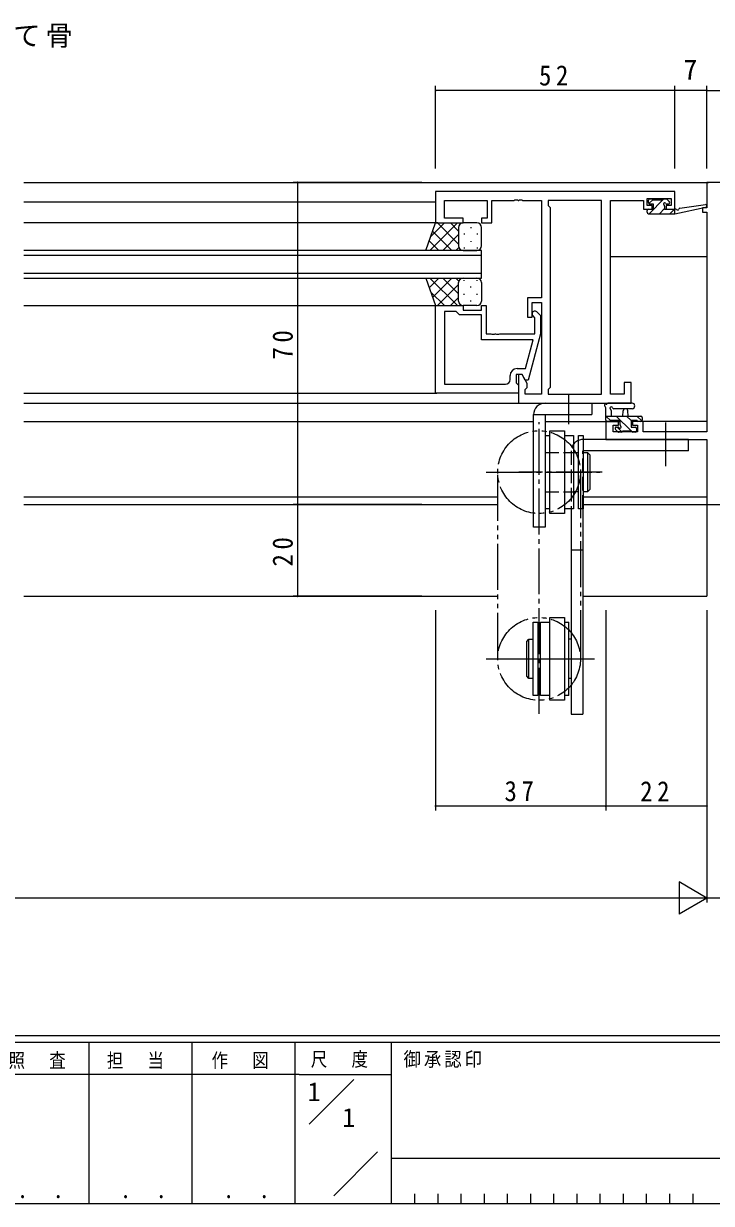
# Model space of a CAD drawing. Units: millimetres on the paper. Extents: x -397 to 397, y -282 to 282.
# Drawn here: x 129.5 to 279.1, y -282.1 to -25.6 of the extents above; entities that cross this region are included whole.
import ezdxf
from ezdxf.enums import TextEntityAlignment as Align

# ---------------------------------------------------------------- set-up
doc = ezdxf.new("R2010")
doc.units = ezdxf.units.MM
for name, pattern in [('USER2', [13, 10, -1, 1, -1]), ('USER3', [15, 10, -1, 1, -1, 1, -1]), ('USER4', [4, 3, -1]), ('USER5', [1.01, 0.01, -1])]:
    doc.linetypes.add(name, pattern=pattern)
for name, color, linetype, lineweight in [('0-1_YKK_ZWAK', 7, 'Continuous', 18), ('0-3_YKK_11', 7, 'Continuous', 18), ('0-4_YKK_12', 2, 'Continuous', 18), ('0-5_YKK_13', 4, 'Continuous', 18), ('0-6_YKK_D', 6, 'Continuous', 18)]:
    doc.layers.add(name, color=color, linetype=linetype, lineweight=lineweight)
doc.layers.add('0-2_USER1', color=7, linetype='Continuous')
doc.styles.add('ＭＳ ゴシック', font='')
doc.styles.get('ＭＳ ゴシック').set_extended_font_data('MS Gothic')

msp = doc.modelspace()

# ---------------------------------------------------------------- linework, layer by layer
at = {"layer": '0-1_YKK_ZWAK'}
for p, q in [((376.092, -245.7), (-393.908, -245.7)), ((338.292, -247.1), (-393.908, -247.1)), ((143.692, -247.1), (143.692, -282.1)), ((166.092, -247.1), (166.092, -282.1)), ((188.492, -247.1), (188.492, -282.1)), ((209.492, -247.1), (209.492, -282.1)), ((189.476, -254.099), (121.292, -254.099)), ((189.476, -254.099), (209.492, -254.099)), ((191.662, -264.836), (201.355, -255.143)), ((196.964, -280.445), (206.488, -270.921)), ((209.492, -272.3), (310.291, -272.3)), ((-393.908, -282.1), (338.292, -282.1)), ((214.532, -280), (214.532, -282.1)), ((219.572, -280), (219.572, -282.1)), ((224.612, -280), (224.612, -282.1)), ((229.652, -280), (229.652, -282.1)), ((234.692, -280), (234.692, -282.1)), ((239.732, -280), (239.732, -282.1)), ((244.772, -280), (244.772, -282.1)), ((249.812, -280), (249.812, -282.1)), ((254.852, -280), (254.852, -282.1)), ((259.892, -280), (259.892, -282.1)), ((264.932, -280), (264.932, -282.1)), ((269.972, -280), (269.972, -282.1)), ((275.012, -280), (275.012, -282.1))]:
    msp.add_line(p, q, dxfattribs=at)
at = {"layer": '0-3_YKK_11'}
for p, q in [((278.12, -60.1), (278.12, -65.6)), ((308.12, -60.1), (278.12, -60.1)), ((219.12, -62.1), (219.12, -68.9)), ((271.12, -62.1), (219.12, -62.1)), ((221.05, -64.03), (230.32, -64.03)), ((221.05, -67.9), (221.05, -64.03)), ((230.32, -64.03), (230.32, -67.9)), ((231.32, -64.03), (236.162, -64.03)), ((231.32, -68.9), (231.32, -64.03)), ((236.162, -64.03), (236.345, -63.91)), ((236.345, -63.91), (236.895, -63.91)), ((236.895, -63.91), (237.078, -64.03)), ((237.078, -64.03), (237.162, -64.03)), ((237.162, -64.03), (237.345, -63.91)), ((237.345, -63.91), (237.895, -63.91)), ((237.895, -63.91), (238.078, -64.03)), ((238.078, -64.03), (242.12, -64.03)), ((242.12, -64.03), (242.12, -85.2)), ((243.62, -64.03), (243.62, -65.1)), ((255.19, -64.03), (243.62, -64.03)), ((255.19, -106.17), (255.19, -64.03)), ((255.19, -106.17), (255.19, -64.03)), ((257.12, -64.03), (264.32, -64.03)), ((257.12, -106.17), (257.12, -64.03)), ((264.32, -64.03), (264.32, -64.83)), ((265.12, -63.6), (270.32, -63.6)), ((265.12, -65.1), (265.12, -63.6)), ((270.32, -63.6), (270.32, -65.1)), ((271.12, -65.9), (271.12, -62.1)), ((243.62, -65.1), (244.05, -65.53)), ((244.05, -65.53), (244.05, -104.67)), ((264.32, -64.83), (264.32, -65.9)), ((264.32, -65.9), (266.22, -65.9)), ((266.22, -65.1), (265.12, -65.1)), ((266.22, -65.9), (266.22, -65.1)), ((269.22, -65.1), (269.22, -65.9)), ((270.32, -65.1), (269.22, -65.1)), ((269.22, -65.9), (271.12, -65.9)), ((277.12, -65.6), (277.12, -66.6)), ((278.12, -65.6), (277.12, -65.6)), ((277.12, -66.6), (278.12, -66.6)), ((278.12, -66.6), (278.12, -114.37)), ((219.12, -68.9), (225.12, -68.9)), ((225.12, -67.9), (221.05, -67.9)), ((225.12, -68.9), (225.12, -67.9)), ((229.12, -67.9), (229.12, -68.9)), ((230.32, -67.9), (229.12, -67.9)), ((229.12, -68.9), (231.32, -68.9)), ((219.12, -86.9), (225.12, -86.9)), ((219.12, -105.9), (219.12, -86.9)), ((225.12, -86.9), (225.12, -87.9)), ((229.12, -86.9), (230.12, -86.9)), ((229.12, -87.9), (229.12, -86.9)), ((230.12, -86.9), (230.12, -93)), ((239.12, -85.2), (239.12, -89.4)), ((242.12, -85.2), (239.12, -85.2)), ((240.12, -86.2), (242.12, -86.2)), ((240.12, -89.4), (240.12, -86.2)), ((242.12, -86.2), (242.12, -106.17)), ((221.05, -88.2), (221.05, -103.97)), ((223.62, -88.2), (221.05, -88.2)), ((221.05, -88.2), (221.05, -103.97)), ((223.82, -88.4), (223.62, -88.2)), ((224.32, -88.9), (223.82, -88.4)), ((229.12, -88.9), (224.32, -88.9)), ((225.12, -87.9), (229.12, -87.9)), ((229.12, -94.3), (229.12, -88.9)), ((239.12, -89.4), (240.12, -89.4)), ((240.72, -89.549), (240.296, -89.124)), ((240.72, -93), (240.72, -89.549)), ((241.144, -88.276), (241.92, -89.051)), ((241.92, -89.051), (241.92, -92.997)), ((240.328, -94.3), (229.12, -94.3)), ((230.12, -93), (231.162, -93)), ((231.162, -93), (231.345, -93.12)), ((231.345, -93.12), (231.895, -93.12)), ((231.895, -93.12), (232.078, -93)), ((232.078, -93), (232.162, -93)), ((232.162, -93), (232.345, -93.12)), ((232.345, -93.12), (232.895, -93.12)), ((232.895, -93.12), (233.078, -93)), ((233.078, -93), (240.72, -93)), ((238.64, -100.6), (240.328, -94.3)), ((241.92, -92.997), (239.213, -103.1)), ((235.32, -102.97), (235.32, -102.1)), ((236.62, -101.9), (236.62, -103.7)), ((237.92, -101.9), (236.62, -101.9)), ((236.82, -100.6), (238.64, -100.6)), ((237.12, -101.9), (237.12, -108.1)), ((237.92, -101.9), (237.12, -101.9)), ((239.05, -103.857), (237.92, -101.9)), ((238.613, -103.1), (237.92, -101.9)), ((221.05, -103.97), (234.32, -103.97)), ((236.62, -103.7), (236.82, -103.9)), ((236.82, -103.9), (237.12, -104.2)), ((237.12, -104.2), (237.12, -105.9)), ((239.213, -103.1), (238.613, -103.1)), ((238.62, -105.1), (239.05, -104.67)), ((238.62, -106.17), (238.62, -105.1)), ((239.05, -104.67), (239.05, -103.857)), ((244.05, -104.67), (243.62, -105.1)), ((243.62, -105.1), (243.62, -106.17)), ((260.12, -103.6), (260.12, -106.17)), ((261.62, -103.6), (260.12, -103.6)), ((261.62, -108.1), (261.62, -103.6)), ((237.12, -105.9), (219.12, -105.9)), ((242.12, -106.17), (238.62, -106.17)), ((243.62, -106.17), (255.19, -106.17)), ((260.12, -106.17), (257.12, -106.17)), ((237.12, -108.1), (261.62, -108.1)), ((256.12, -112.1), (256.12, -116)), ((258.92, -112.1), (256.12, -112.1)), ((258.92, -112.9), (258.92, -112.1)), ((261.92, -112.1), (261.92, -112.9)), ((264.22, -112.1), (261.92, -112.1)), ((264.22, -114.37), (264.22, -112.1)), ((257.75, -112.9), (258.92, -112.9)), ((257.75, -114.37), (257.75, -112.9)), ((263.02, -114.37), (257.75, -114.37)), ((261.92, -112.9), (263.02, -112.9)), ((263.02, -112.9), (263.02, -114.37)), ((278.12, -114.37), (264.22, -114.37)), ((256.12, -116), (278.12, -116)), ((278.12, -116), (278.12, -130.1)), ((278.12, -130.1), (303.12, -130.1))]:
    msp.add_line(p, q, dxfattribs=at)
for centre, radius, start, end in [((240.72, -88.7), 0.6, 44.99999, 225.00001), ((236.82, -102.1), 1.5, 90.00001, 179.99999), ((234.32, -102.97), 1, 270.00001, 359.99999)]:
    msp.add_arc(centre, radius, start, end, dxfattribs=at)
at = {"layer": '0-4_YKK_12'}
for p, q in [((129.62, -60.1), (278.42, -60.1)), ((129.62, -64.3), (219.12, -64.3)), ((219.62, -68.9), (129.62, -68.9)), ((229.121, -74.901), (129.62, -74.901)), ((129.62, -75.901), (229.121, -75.901)), ((229.121, -80.901), (229.121, -74.901)), ((278.12, -76.3), (257.12, -76.3)), ((229.121, -79.901), (129.62, -79.901)), ((129.62, -80.901), (229.121, -80.901)), ((129.62, -86.9), (219.62, -86.9)), ((129.62, -105.9), (219.42, -105.9)), ((129.62, -108.1), (237.42, -108.1)), ((129.62, -112.1), (240.42, -112.1)), ((242.92, -112.1), (259.22, -112.1)), ((278.12, -112.1), (261.62, -112.1)), ((129.62, -128.47), (232.62, -128.47)), ((129.62, -130.1), (232.62, -130.1)), ((251.222, -128.47), (278.12, -128.47)), ((251.222, -130.1), (278.42, -130.1)), ((278.12, -130.1), (278.12, -150.1)), ((129.62, -150.1), (232.62, -150.1)), ((251.222, -150.1), (278.12, -150.1))]:
    msp.add_line(p, q, dxfattribs=at)
at = {"layer": '0-5_YKK_13'}
for p, q in [((265.42, -64.5), (265.42, -64)), ((266.405, -63.826), (265.513, -64.718)), ((268.776, -63.7), (265.576, -66.9)), ((265.72, -63.7), (266.22, -63.7)), ((266.42, -63.9), (268.42, -63.9)), ((268.62, -63.7), (269.22, -63.7)), ((269.432, -63.788), (269.932, -64.288)), ((265.12, -66.6), (265.12, -66.2)), ((265.42, -65.9), (266.52, -65.9)), ((266.52, -64.8), (265.72, -64.8)), ((266.52, -65.9), (266.52, -64.8)), ((268.92, -65.802), (267.821, -66.9)), ((268.92, -65.261), (268.92, -65.9)), ((268.92, -65.9), (271.118, -65.9)), ((269.72, -64.8), (269.381, -64.8)), ((271.066, -65.9), (270.066, -66.9)), ((271.118, -66.9), (277.879, -65.494)), ((271.118, -65.9), (271.205, -65.886)), ((271.118, -66.9), (271.118, -65.9)), ((272.232, -65.727), (277.774, -64.903)), ((216.977, -74.901), (219.12, -68.901)), ((223.852, -68.901), (217.852, -74.901)), ((221.023, -68.901), (218.062, -71.861)), ((219.12, -68.901), (225.12, -68.901)), ((224.12, -73.521), (219.5, -68.901)), ((224.12, -70.692), (222.328, -68.901)), ((228.12, -68.901), (225.12, -68.901)), ((265.42, -66.9), (271.118, -66.9)), ((222.671, -74.901), (218.475, -70.705)), ((224.12, -71.461), (220.68, -74.901)), ((224.12, -69.901), (224.12, -73.501)), ((224.12, -70.301), (224.12, -73.901)), ((225.341, -71.236), (225.341, -71.436)), ((226.756, -69.821), (226.756, -70.021)), ((228.171, -71.236), (228.171, -71.436)), ((229.12, -73.901), (229.12, -69.901)), ((219.843, -74.901), (217.731, -72.789)), ((224.176, -74.232), (223.508, -74.901)), ((225.341, -74.266), (225.341, -74.466)), ((226.756, -72.851), (226.756, -73.051)), ((228.171, -74.266), (228.171, -74.466)), ((225.12, -74.901), (216.977, -74.901)), ((225.12, -74.901), (228.12, -74.901)), ((216.977, -80.901), (225.12, -80.901)), ((216.977, -80.901), (219.12, -86.901)), ((219.843, -80.901), (217.731, -83.012)), ((223.852, -86.901), (217.852, -80.901)), ((222.671, -80.901), (218.475, -85.096)), ((224.12, -84.34), (220.68, -80.901)), ((224.177, -81.569), (223.508, -80.901)), ((224.12, -85.501), (224.12, -81.901)), ((225.12, -80.901), (228.12, -80.901)), ((225.341, -81.536), (225.341, -81.336)), ((228.171, -81.536), (228.171, -81.336)), ((229.12, -81.901), (229.12, -85.901)), ((221.023, -86.901), (218.062, -83.94)), ((224.12, -82.28), (219.5, -86.901)), ((224.12, -85.901), (224.12, -82.301)), ((225.341, -84.566), (225.341, -84.366)), ((226.756, -82.951), (226.756, -82.751)), ((228.171, -84.566), (228.171, -84.366)), ((219.12, -86.901), (225.12, -86.901)), ((224.12, -85.109), (222.328, -86.901)), ((228.12, -86.901), (225.12, -86.901)), ((226.756, -85.981), (226.756, -85.781)), ((242.92, -108.1), (253.12, -108.1)), ((253.12, -108.1), (253.12, -110.6)), ((256.12, -111.8), (256.12, -109.12)), ((261.848, -108.1), (256.685, -108.1)), ((257.32, -109.72), (257.32, -110.9)), ((261.848, -109.3), (257.887, -109.303)), ((259.82, -110.9), (259.922, -109.756)), ((261.02, -110.9), (260.918, -109.756)), ((240.42, -110.6), (253.12, -110.6)), ((240.42, -135.1), (240.42, -110.6)), ((242.92, -110.6), (242.92, -135.1)), ((256.12, -110.9), (263.72, -110.9)), ((257.213, -111.95), (256.163, -110.9)), ((257.02, -112.1), (256.42, -112.1)), ((259.22, -111.9), (257.22, -111.9)), ((261.708, -114.2), (258.408, -110.9)), ((259.22, -112.839), (259.22, -111.9)), ((261.653, -111.9), (260.653, -110.9)), ((261.62, -111.9), (261.62, -113.3)), ((262.92, -111.9), (261.62, -111.9)), ((263.968, -111.969), (262.898, -110.9)), ((263.72, -112.1), (263.12, -112.1)), ((264.02, -111.2), (264.02, -111.8)), ((242.922, -115.1), (243.922, -115.1)), ((243.922, -114.1), (247.122, -114.1)), ((243.922, -132.1), (243.922, -114.1)), ((247.122, -114.1), (247.122, -132.1)), ((247.122, -115.1), (249.122, -115.1)), ((249.122, -115.1), (249.122, -131.1)), ((250.222, -131.1), (250.222, -115.1)), ((250.222, -115.1), (251.222, -115.1)), ((251.222, -115.1), (251.222, -131.1)), ((258.708, -114.312), (258.208, -113.812)), ((258.42, -113.3), (258.759, -113.3)), ((259.63, -114.367), (258.563, -113.3)), ((259.52, -114.4), (258.92, -114.4)), ((261.82, -114.2), (259.72, -114.2)), ((261.62, -113.3), (262.52, -113.3)), ((262.52, -114.4), (262.02, -114.4)), ((262.82, -113.6), (262.82, -114.1)), ((274.12, -116), (251.222, -116)), ((274.12, -118.5), (274.12, -116)), ((249.122, -118.85), (250.222, -118.85)), ((274.12, -118.5), (251.222, -118.5)), ((251.222, -118.85), (252.122, -118.85)), ((252.122, -118.85), (252.622, -119.35)), ((252.122, -118.85), (252.122, -127.35)), ((252.622, -119.35), (252.622, -126.85)), ((250.222, -127.35), (249.122, -127.35)), ((252.122, -127.35), (251.222, -127.35)), ((252.622, -126.85), (252.122, -127.35)), ((243.922, -131.1), (242.922, -131.1)), ((247.122, -132.1), (243.922, -132.1)), ((249.122, -131.1), (247.122, -131.1)), ((248.62, -131.1), (248.62, -175.7)), ((251.222, -131.1), (250.222, -131.1)), ((251.12, -131.1), (251.12, -175.7)), ((242.92, -135.1), (240.42, -135.1)), ((251.12, -140.069), (248.62, -140.069)), ((240.32, -155.7), (241.32, -155.7)), ((240.32, -171.7), (240.32, -155.7)), ((241.32, -155.7), (241.32, -171.7)), ((241.922, -155.7), (243.922, -155.7)), ((241.922, -171.7), (241.922, -155.7)), ((243.922, -172.7), (243.922, -154.7)), ((243.922, -154.7), (247.122, -154.7)), ((247.122, -154.7), (247.122, -172.7)), ((247.122, -155.7), (248.122, -155.7)), ((248.122, -171.7), (248.122, -155.7)), ((238.92, -159.95), (239.42, -159.45)), ((238.92, -167.45), (238.92, -159.95)), ((239.42, -159.45), (240.32, -159.45)), ((239.42, -167.95), (239.42, -159.45)), ((241.32, -159.45), (241.922, -159.45)), ((248.62, -159.45), (248.122, -159.45)), ((236.825, -163.7), (253.659, -163.7)), ((239.42, -167.95), (238.92, -167.45)), ((240.32, -167.95), (239.42, -167.95)), ((241.922, -167.95), (241.32, -167.95)), ((248.62, -167.95), (248.122, -167.95)), ((241.32, -171.7), (240.32, -171.7)), ((243.922, -171.7), (241.922, -171.7)), ((248.122, -171.7), (247.122, -171.7)), ((247.122, -172.7), (243.922, -172.7)), ((248.62, -175.7), (251.12, -175.7))]:
    msp.add_line(p, q, dxfattribs=at)
at = {"layer": '0-5_YKK_13', "linetype": 'USER2'}
for p, q in [((248.12, -112.685), (248.12, -106.232)), ((241.62, -175.668), (241.62, -112.266)), ((269.12, -112.278), (269.12, -121.807)), ((230.085, -123.1), (254.836, -123.1)), ((255.331, -123.1), (237.227, -123.1)), ((230.085, -163.7), (253.336, -163.7))]:
    msp.add_line(p, q, dxfattribs=at)
at = {"layer": '0-5_YKK_13', "linetype": 'USER4'}
for p, q in [((242.922, -118.85), (249.122, -118.85)), ((248.62, -118.5), (248.62, -131.1)), ((251.12, -131.1), (251.12, -118.5)), ((242.922, -127.35), (249.122, -127.35))]:
    msp.add_line(p, q, dxfattribs=at)
at = {"layer": '0-5_YKK_13', "linetype": 'USER5'}
msp.add_line((251.12, -118.5), (251.222, -118.5), dxfattribs=at)
at = {"layer": '0-5_YKK_13', "linetype": 'USER3'}
for p, q in [((232.62, -163.7), (232.62, -123.1)), ((250.62, -123.1), (250.62, -163.7))]:
    msp.add_line(p, q, dxfattribs=at)
for centre in [(241.622, -123.1), (241.62, -163.7)]:
    msp.add_circle(centre, 9, dxfattribs=at)
at = {"layer": '0-5_YKK_13'}
for centre, radius, start, end in [((265.72, -64), 0.3, 90, 180), ((266.22, -63.9), 0.2, 0, 90), ((268.62, -63.9), 0.2, 90, 180), ((269.22, -64), 0.3, 45, 90), ((265.42, -66.2), 0.3, 90, 180), ((265.42, -66.6), 0.3, 180, 270), ((265.72, -64.5), 0.3, 180, 270), ((268.92, -64.8), 0.25, 33.05573, 236.94427), ((268.62, -65.261), 0.3, 0, 56.94427), ((269.381, -64.5), 0.3, 213.05573, 270), ((269.72, -64.5), 0.3, 270, 45), ((271.253, -66.182), 0.3, 39.19754, 99.19754), ((271.718, -65.803), 0.3, 219.19754, 338.44936), ((272.276, -66.023), 0.3, 98.44936, 158.44936), ((277.818, -65.2), 0.3, 281.74981, 98.44936), ((225.12, -69.901), 1, 90, 180), ((225.12, -69.901), 1, 90, 180), ((228.12, -69.901), 1, 360, 90), ((225.12, -73.901), 1, 180, 270), ((225.12, -73.901), 1, 180, 270), ((228.12, -73.901), 1, 270, 360), ((225.12, -81.901), 1, 90, 180), ((225.12, -81.901), 1, 90, 180), ((228.12, -81.901), 1, 360, 90), ((225.12, -85.901), 1, 180, 270), ((225.12, -85.901), 1, 180, 270), ((228.12, -85.901), 1, 270, 360), ((242.92, -110.6), 2.5, 90, 180), ((256.12, -108.6), 0.3, 79.47122, 240), ((255.82, -109.12), 0.3, 0, 60), ((256.229, -108.01), 0.3, 259.47122, 319.47122), ((256.685, -108.4), 0.3, 90, 139.47122), ((257.32, -109.2), 0.3, 19.18976, 240), ((257.02, -109.72), 0.3, 0, 60), ((257.886, -109.003), 0.3, 199.18976, 270.04023), ((260.42, -109.8), 0.5, 5.09207, 174.90793), ((261.847, -108.7), 0.6, 270.04023, 90.04023), ((256.42, -111.8), 0.3, 180, 270), ((257.02, -111.9), 0.2, 270, 0), ((259.52, -112.839), 0.3, 180, 236.94427), ((263.12, -111.9), 0.2, 180, 270), ((263.72, -111.2), 0.3, 0, 90), ((263.72, -111.8), 0.3, 270, 0), ((258.42, -113.6), 0.3, 90, 225), ((258.92, -114.1), 0.3, 225, 270), ((258.759, -113.6), 0.3, 33.05573, 90), ((259.22, -113.3), 0.25, 213.05573, 56.94427), ((259.52, -114.2), 0.2, 270, 0), ((262.02, -114.2), 0.2, 180, 270), ((262.52, -113.6), 0.3, 0, 90), ((262.52, -114.1), 0.3, 270, 0)]:
    msp.add_arc(centre, radius, start, end, dxfattribs=at)
at = {"layer": '0-5_YKK_13', "linetype": 'USER4'}
msp.add_arc((251.12, -118.5), 2.5, 90, 180, dxfattribs=at)
at = {"layer": '0-6_YKK_D'}
for p, q in [((219.12, -57.1), (219.12, -39.1)), ((271.12, -40.1), (219.12, -40.1)), ((271.12, -57.1), (271.12, -39.1)), ((271.12, -57.1), (271.12, -39.1)), ((278.12, -40.1), (271.12, -40.1)), ((278.12, -57.1), (278.12, -39.1)), ((278.12, -57.1), (278.12, -39.1)), ((278.12, -40.1), (308.12, -40.1)), ((216.12, -60.1), (188.12, -60.1)), ((189.12, -60.1), (189.12, -130.1)), ((216.12, -130.1), (188.12, -130.1)), ((216.12, -130.1), (188.12, -130.1)), ((189.12, -130.1), (189.12, -150.1)), ((216.12, -150.1), (188.12, -150.1)), ((219.12, -153.1), (219.12, -196.7)), ((256.12, -153.1), (256.12, -196.7)), ((256.12, -153.1), (256.12, -196.7)), ((278.12, -153.1), (278.12, -196.7)), ((278.12, -153.1), (278.12, -216.7)), ((278.12, -153.1), (278.12, -216.7)), ((256.12, -195.7), (219.12, -195.7)), ((278.12, -195.7), (256.12, -195.7)), ((272.058, -212.2), (272.058, -219.2)), ((278.12, -215.7), (272.058, -212.2)), ((271.12, -215.7), (-14.88, -215.7)), ((278.12, -215.7), (265.995, -215.7)), ((278.12, -215.7), (272.058, -219.2)), ((303.12, -215.7), (278.12, -215.7))]:
    msp.add_line(p, q, dxfattribs=at)
for centre, start, end in [((219.12, -40.1), 0, 180), ((219.12, -40.1), 180, 0), ((271.12, -40.1), 0, 180), ((271.12, -40.1), 0, 180), ((271.12, -40.1), 180, 0), ((271.12, -40.1), 180, 0), ((278.12, -40.1), 0, 180), ((278.12, -40.1), 0, 180), ((278.12, -40.1), 180, 0), ((278.12, -40.1), 180, 0), ((189.12, -60.1), 90, 270), ((189.12, -60.1), 270, 90), ((189.12, -130.1), 90, 270), ((189.12, -130.1), 90, 270), ((189.12, -130.1), 270, 90), ((189.12, -130.1), 270, 90), ((189.12, -150.1), 90, 270), ((189.12, -150.1), 270, 90), ((219.12, -195.7), 0, 180), ((219.12, -195.7), 180, 0), ((256.12, -195.7), 0, 180), ((256.12, -195.7), 0, 180), ((256.12, -195.7), 180, 0), ((256.12, -195.7), 180, 0), ((278.12, -195.7), 0, 180), ((278.12, -195.7), 180, 0)]:
    msp.add_arc(centre, 0.106, start, end, dxfattribs=at)

# ---------------------------------------------------------------- texts
at = {"layer": '0-1_YKK_ZWAK', "attachment_point": 7, "style": 'ＭＳ ゴシック'}
for s, insert, char_height in [('\\T1.24;\\W0.85;尺\\~\\~度', (192.004, -252.637), 3.079), ('\\T1.17;\\W0.9;御承認印', (212.159, -252.633), 3.079), ('\\T1.24;\\W0.85;照\\~\\~査', (126.281, -252.88), 3.079), ('\\T1.24;\\W0.85;担\\~\\~当', (147.646, -252.88), 3.079), ('\\T1.24;\\W0.85;作\\~\\~図', (170.412, -252.862), 3.079), ('\\T1.24;\\W0.85;\\~．\\~．', (125.747, -281.046), 3.592), ('\\T1.24;\\W0.85;\\~．\\~．', (148.147, -281.046), 3.592), ('\\T1.24;\\W0.85;\\~．\\~．', (170.547, -281.046), 3.592)]:
    msp.add_mtext(s, dxfattribs=dict(at, insert=insert, char_height=char_height))
at = {"layer": '0-2_USER1', "style": 'ＭＳ ゴシック'}
for p in [(191.292, -261.099), (198.825, -266.699)]:
    msp.add_text('1', height=4.106, dxfattribs=at).set_placement(p, align=Align.BOTTOM_LEFT)
at = {"layer": '0-2_USER1', "insert": (120.242, -30.834), "char_height": 4.399, "attachment_point": 7, "style": 'ＭＳ ゴシック'}
msp.add_mtext('\\T1.17;たて骨', dxfattribs=at)
at = {"layer": '0-6_YKK_D', "color": 7, "style": 'ＭＳ ゴシック'}
msp.add_text('7', height=4.399, dxfattribs=at).set_placement((273.025, -39.1), align=Align.BOTTOM_LEFT)
at = {"layer": '0-6_YKK_D', "color": 7, "char_height": 4.399, "attachment_point": 7, "style": 'ＭＳ ゴシック'}
for s, insert in [('\\T1.37;\\W0.9;52', (241.6, -39.1)), ('\\T1.37;\\W0.9;37', (234.1, -194.7)), ('\\T1.37;\\W0.9;22', (263.6, -194.7))]:
    msp.add_mtext(s, dxfattribs=dict(at, insert=insert))
at = {"layer": '0-6_YKK_D', "color": 7, "char_height": 4.399, "attachment_point": 7, "rotation": 90, "style": 'ＭＳ ゴシック'}
for s, insert in [('\\T1.37;\\W0.9;70', (188.12, -98.62)), ('\\T1.37;\\W0.9;20', (188.12, -143.62))]:
    msp.add_mtext(s, dxfattribs=dict(at, insert=insert))

doc.saveas('drawing.dxf')
